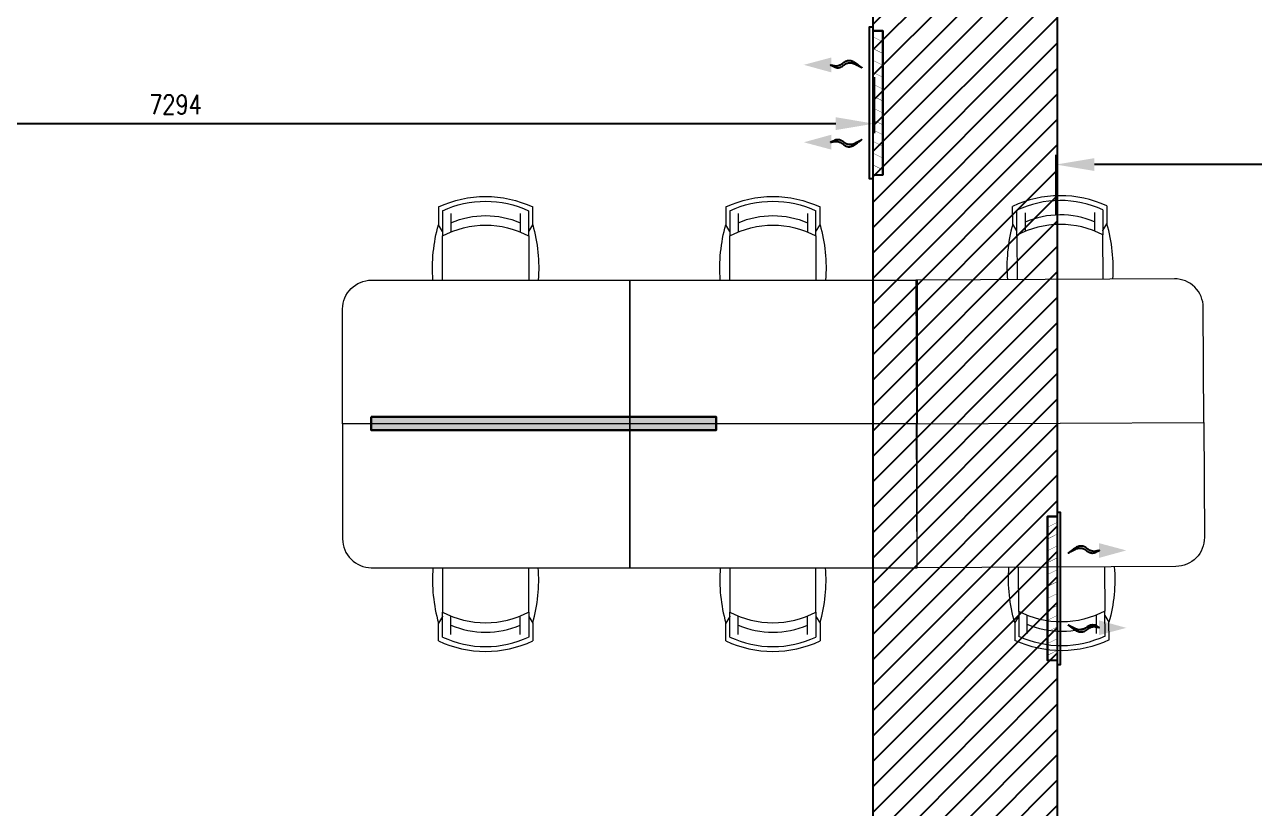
# Model space of a CAD drawing. Header units: millimetres. Extents: x 148480 to 578986, y 39883 to 155062.
# Drawn here: x 225586 to 232006, y 74802 to 78891 of the extents above; entities that cross this region are included whole.
import ezdxf

# ---------------------------------------------------------------- set-up
doc = ezdxf.new("R2010")
doc.units = ezdxf.units.MM
doc.header["$PDMODE"] = 34
doc.header["$PDSIZE"] = -1
doc.linetypes.add('HIDDEN', pattern=[0.375, 0.25, -0.125])
for name, color, linetype in [('EL-6FEET SUSPENDED LIGHT', 230, 'Continuous'), ('Flooring', 44, 'Continuous'), ('Layer4', 6, 'Continuous'), ('M-HVAC ELLIPTICAL DUCT', 6, 'Continuous'), ('M-HVAC-GRIL', 6, 'Continuous'), ('M-HVAC-INSULATION', 8, 'Continuous'), ('M-HVAC-SUPP', 4, 'Continuous'), ('M-HVAC-SUPPLY AIR DUCT', 4, 'Continuous')]:
    doc.layers.add(name, color=color, linetype=linetype)
for name, color, linetype, lineweight in [('ID - MODULAR', 44, 'Continuous', 5), ('KDBS-SIDE THROW GRILLE', 1, 'Continuous', 18), ('M HVAC GRILLE', 6, 'Continuous', 13)]:
    doc.layers.add(name, color=color, linetype=linetype, lineweight=lineweight)
doc.styles.add('HVAC TEXT', font='Romans.shx', dxfattribs={"width": 0.8, "height": 100})
doc.dimstyles.new('HVAC DIM', dxfattribs={"dimtxt": 100, "dimasz": 200, "dimexe": 50, "dimexo": 50, "dimgap": 50, "dimtad": 1, "dimtoh": 1, "dimdec": 0, "dimzin": 0, "dimdsep": 46, "dimtxsty": 'HVAC TEXT', "dimcen": 50, "dimclrd": 7, "dimclre": 7, "dimclrt": 7, "dimadec": 0, "dimazin": 0, "dimtfac": 1, "dimtdec": 0, "dimtofl": 0, "dimtmove": 0, "dimatfit": 3, "dimfxl": 1, "dimtolj": 1, "dimtzin": 0, "dimarcsym": 0})

# ---------------------------------------------------------------- blocks, each defined once
blk = doc.blocks.new('GFC1')
at = {"layer": 'Flooring', "color": 8, "linetype": 'HIDDEN', "ltscale": 1500}
blk.add_arc((300007.7, 78255.1), 12777.8, 229.90697, 79.60318, dxfattribs=at)
at = {"layer": 'ID - MODULAR', "color": 8, "ltscale": 500}
for p, q in [((300378.9, 78925.9), (300378.9, 78832.7)), ((300400.1, 78905.6), (300400.1, 78774.8)), ((300849.8, 78774.8), (300849.8, 78905.6)), ((300870.9, 78832.7), (300870.9, 78925.9)), ((301878.9, 78925.9), (301878.9, 78832.7)), ((301900.1, 78905.6), (301900.1, 78774.8)), ((302349.8, 78774.8), (302349.8, 78905.6)), ((302370.9, 78832.7), (302370.9, 78925.9)), ((303376.7, 78835.3), (303376.3, 78928.4)), ((303398.2, 78777.5), (303397.5, 78908.3)), ((303847.2, 78910.6), (303847.8, 78779.8)), ((303868.2, 78931), (303868.7, 78837.8)), ((300400.1, 78798.5), (300378.9, 78832.7)), ((300400.1, 78796.8), (300400.1, 78798.5)), ((300849.8, 78798.5), (300870.9, 78832.7)), ((300849.8, 78796.8), (300849.8, 78798.5)), ((301900.1, 78798.5), (301878.9, 78832.7)), ((301900.1, 78796.8), (301900.1, 78798.5)), ((302349.8, 78798.5), (302370.9, 78832.7)), ((302349.8, 78796.8), (302349.8, 78798.5)), ((303398.1, 78801.2), (303376.7, 78835.3)), ((303398.1, 78799.5), (303398.1, 78801.2)), ((303398.2, 78777.5), (303399.4, 78546.4)), ((303847.7, 78803.5), (303868.7, 78837.8)), ((303847.7, 78801.8), (303847.7, 78803.5)), ((303849, 78548.7), (303847.8, 78779.8)), ((300400.1, 78543.7), (300400.1, 78774.8)), ((300849.8, 78774.8), (300849.8, 78543.7)), ((301900.1, 78543.7), (301900.1, 78774.8)), ((302349.8, 78774.8), (302349.8, 78543.7)), ((300400.1, 77043.7), (300400.1, 76812.6)), ((300849.8, 76812.6), (300849.8, 77043.7)), ((301900.1, 77043.7), (301900.1, 76812.6)), ((302349.8, 76812.6), (302349.8, 77043.7)), ((303408.3, 76815.4), (303407.1, 77046.5)), ((303856.7, 77048.8), (303857.9, 76817.7)), ((300400.1, 76789), (300378.9, 76754.8)), ((300400.1, 76681.9), (300400.1, 76812.6)), ((300400.1, 76790.7), (300400.1, 76789)), ((300849.8, 76812.6), (300849.8, 76681.9)), ((300849.8, 76790.7), (300849.8, 76789)), ((300849.8, 76789), (300870.9, 76754.8)), ((301900.1, 76789), (301878.9, 76754.8)), ((301900.1, 76681.9), (301900.1, 76812.6)), ((301900.1, 76790.7), (301900.1, 76789)), ((302349.8, 76812.6), (302349.8, 76681.9)), ((302349.8, 76790.7), (302349.8, 76789)), ((302349.8, 76789), (302370.9, 76754.8)), ((303408.4, 76791.7), (303387.4, 76757.4)), ((303408.3, 76815.4), (303408.9, 76684.6)), ((303408.4, 76793.4), (303408.4, 76791.7)), ((303858.6, 76686.9), (303857.9, 76817.7)), ((303858, 76795.7), (303858, 76794)), ((303858, 76794), (303879.4, 76759.9)), ((300378.9, 76661.6), (300378.9, 76754.8)), ((300870.9, 76754.8), (300870.9, 76661.6)), ((301878.9, 76661.6), (301878.9, 76754.8)), ((302370.9, 76754.8), (302370.9, 76661.6)), ((303387.4, 76757.4), (303387.9, 76664.2)), ((303879.9, 76666.8), (303879.4, 76759.9))]:
    blk.add_line(p, q, dxfattribs=at)
at = {"layer": 'ID - MODULAR', "color": 8, "ltscale": 500, "extrusion": (0, 0, -1)}
for p, q in [((300443.9, 78891.7), (300443.9, 78795.3)), ((300806, 78891.7), (300806, 78795.3)), ((301943.9, 78891.7), (301943.9, 78795.3)), ((302306, 78891.7), (302306, 78795.3)), ((303441.4, 78894.6), (303441.9, 78798.2)), ((303803.5, 78896.5), (303804, 78800)), ((300443.9, 76695.8), (300443.9, 76792.2)), ((300806, 76695.8), (300806, 76792.2)), ((301943.9, 76695.8), (301943.9, 76792.2)), ((302306, 76695.8), (302306, 76792.2)), ((303452.6, 76698.7), (303452.2, 76795.2)), ((303814.7, 76700.6), (303814.2, 76797))]:
    blk.add_line(p, q, dxfattribs=at)
at = {"layer": 'ID - MODULAR', "color": 8, "ltscale": 500}
for points in [[(299878.4, 77793.7), (299878.4, 78393.7, -0.414214), (300028.4, 78543.7), (301378.4, 78543.7), (301378.4, 77793.7)], [(304374.5, 77801.4), (304371.5, 78401.4, 0.414214), (304220.7, 78550.7), (302870.7, 78543.7), (302874.6, 77793.7)], [(299878.4, 77793.7), (299878.4, 77193.7, 0.414214), (300028.4, 77043.7), (301378.4, 77043.7), (301378.4, 77793.7)], [(304374.5, 77801.4), (304377.6, 77201.4, -0.414214), (304228.4, 77050.7), (302878.4, 77043.7), (302874.6, 77793.7)]]:
    blk.add_lwpolyline(points, format="xyb", close=True, dxfattribs=at)
for points in [[(301378.4, 77793.7), (301378.4, 78543.7), (302878.4, 78543.7), (302878.4, 77793.7)], [(301378.4, 77793.7), (301378.4, 77043.7), (302878.4, 77043.7), (302878.4, 77793.7)]]:
    blk.add_lwpolyline(points, close=True, dxfattribs=at)
at = {"layer": 'ID - MODULAR', "color": 8, "ltscale": 500, "extrusion": (0, 0, -1)}
for centre, major_axis, start_param, end_param in [((300624.9, 78399.7), (0, -580.8), 2.704257, 3.578932), ((300624.9, 78424.7), (0, 530.9), 5.845838, 6.720513), ((302124.9, 78399.7), (0, -580.8), 2.704257, 3.578932), ((302124.9, 78424.7), (0, 530.9), 5.845838, 6.720513), ((300624.9, 78349.8), (0, -480.9), 2.65511, 3.628104), ((300624.9, 78424.7), (0, 455.9), 5.8748, 6.691551), ((302124.9, 78349.8), (0, -480.9), 2.65511, 3.628104), ((302124.9, 78424.7), (0, 455.9), 5.8748, 6.691551), ((301186.1, 78605.4), (0, -838.5), 1.49727, 1.845387), ((300063.8, 78605.4), (0, -838.5), 4.437818, 4.785935), ((302686.1, 78605.4), (0, -838.5), 1.49727, 1.845387), ((301563.8, 78605.4), (0, -838.5), 4.437818, 4.785935), ((304193.4, 76988.9), (-4.3, 838.5), 4.437818, 4.785935), ((303071.1, 76983.1), (-4.3, 838.5), 1.49727, 1.845387), ((303630.9, 77241.6), (-2.5, 480.9), 2.65511, 3.628104), ((303631.3, 77166.7), (2.3, -455.9), 5.8748, 6.691551), ((303631.2, 77191.6), (-3, 580.8), 2.704257, 3.578932), ((303631.3, 77166.7), (2.7, -530.8), 5.845838, 6.720513)]:
    blk.add_ellipse(centre, major_axis=major_axis, ratio=1, start_param=start_param, end_param=end_param, dxfattribs=at)
at = {"layer": 'ID - MODULAR', "color": 8, "ltscale": 500}
for centre, major_axis, start_param, end_param in [((303624.9, 78403.6), (3, -580.8), 2.704257, 3.578932), ((303624.8, 78428.5), (-2.7, 530.8), 5.845838, 6.720513), ((303625.2, 78353.6), (2.5, -480.9), 2.65511, 3.628104), ((303624.8, 78428.5), (-2.3, 455.9), 5.8748, 6.691551), ((304185, 78612.1), (4.3, -838.5), 4.437818, 4.785935), ((303062.8, 78606.3), (4.3, -838.5), 1.49727, 1.845387), ((301186.1, 76982.1), (0, 838.5), 1.49727, 1.845387), ((300063.8, 76982.1), (0, 838.5), 4.437818, 4.785935), ((302686.1, 76982.1), (0, 838.5), 1.49727, 1.845387), ((301563.8, 76982.1), (0, 838.5), 4.437818, 4.785935), ((300624.9, 77237.7), (0, 480.9), 2.65511, 3.628104), ((302124.9, 77237.7), (0, 480.9), 2.65511, 3.628104), ((300624.9, 77162.8), (0, -455.9), 5.8748, 6.691551), ((302124.9, 77162.8), (0, -455.9), 5.8748, 6.691551), ((300624.9, 77187.8), (0, 580.8), 2.704257, 3.578932), ((300624.9, 77162.8), (0, -530.9), 5.845838, 6.720513), ((302124.9, 77187.8), (0, 580.8), 2.704257, 3.578932), ((302124.9, 77162.8), (0, -530.9), 5.845838, 6.720513)]:
    blk.add_ellipse(centre, major_axis=major_axis, ratio=1, start_param=start_param, end_param=end_param, dxfattribs=at)
blk = doc.blocks.new('RAAAA')
at = {"linetype": 'Continuous', "ltscale": 1000}
for points in [[(363, 0, 0), (363, 0, 0), (364, 0, 0), (364, 0, 0), (365, 0, 0), (366, 0, 0), (367, -1, 0), (368, -1, 0), (369, -1, 0), (371, -1, 0), (373, -2, 0), (374, -2, 0), (377, -2, 0), (379, -3, 0), (381, -3, 0), (384, -4, 0), (387, -4, 0), (390, -5, 0), (393, -5, 0), (397, -6, 0), (400, -6, 0), (404, -7, 0), (408, -8, 0), (412, -8, 0), (416, -9, 0), (421, -10, 0), (421, -10, 0), (425, -11, 0), (430, -11, 0), (435, -11, 0), (439, -11, 0), (444, -11, 0), (449, -11, 0), (454, -10, 0), (459, -10, 0), (464, -9, 0), (468, -7, 0), (473, -6, 0), (478, -4, 0), (483, -2, 0), (488, 0, 0), (494, 2, 0), (499, 4, 0), (504, 7, 0), (509, 10, 0), (514, 13, 0), (519, 16, 0), (525, 20, 0), (530, 24, 0), (535, 28, 0), (541, 32, 0), (546, 36, 0), (546, 36, 0), (552, 40, 0), (557, 44, 0), (563, 48, 0), (568, 51, 0), (574, 54, 0), (580, 56, 0), (586, 58, 0), (592, 60, 0), (598, 61, 0), (604, 62, 0), (610, 62, 0), (616, 62, 0), (622, 62, 0), (628, 61, 0), (635, 60, 0), (641, 59, 0), (648, 57, 0), (654, 55, 0), (661, 52, 0), (668, 49, 0), (675, 46, 0), (681, 42, 0), (688, 38, 0), (695, 33, 0), (702, 28, 0), (702, 28, 0), (709, 23, 0), (716, 19, 0), (722, 14, 0), (728, 10, 0), (734, 5, 0), (740, 1, 0), (745, -2, 0), (750, -6, 0), (755, -9, 0), (759, -13, 0), (763, -15, 0), (767, -18, 0), (771, -21, 0), (774, -23, 0), (777, -25, 0), (779, -27, 0), (782, -29, 0), (784, -31, 0), (786, -32, 0), (787, -33, 0), (789, -34, 0), (790, -35, 0), (790, -35, 0), (791, -35, 0), (791, -36, 0)], [(363, 0, 0), (363, 0, 0), (364, 0, 0), (364, 0, 0), (365, -1, 0), (366, -1, 0), (367, -2, 0), (368, -2, 0), (369, -3, 0), (371, -4, 0), (373, -5, 0), (374, -5, 0), (377, -6, 0), (379, -8, 0), (381, -9, 0), (384, -10, 0), (387, -12, 0), (390, -13, 0), (393, -15, 0), (397, -16, 0), (400, -18, 0), (404, -20, 0), (408, -22, 0), (412, -24, 0), (416, -26, 0), (421, -28, 0), (421, -28, 0), (425, -30, 0), (430, -32, 0), (435, -34, 0), (439, -35, 0), (444, -36, 0), (449, -37, 0), (454, -37, 0), (459, -38, 0), (464, -38, 0), (468, -37, 0), (473, -37, 0), (478, -36, 0), (483, -35, 0), (488, -33, 0), (494, -32, 0), (499, -30, 0), (504, -28, 0), (509, -25, 0), (514, -22, 0), (519, -19, 0), (525, -16, 0), (530, -13, 0), (535, -9, 0), (541, -5, 0), (546, 0, 0), (546, 0, 0), (552, 4, 0), (557, 8, 0), (563, 12, 0), (568, 15, 0), (574, 18, 0), (580, 21, 0), (586, 23, 0), (592, 25, 0), (598, 27, 0), (604, 28, 0), (610, 29, 0), (616, 30, 0), (622, 30, 0), (628, 31, 0), (635, 30, 0), (641, 30, 0), (648, 29, 0), (654, 28, 0), (661, 26, 0), (668, 24, 0), (675, 22, 0), (681, 20, 0), (688, 17, 0), (695, 14, 0), (702, 10, 0), (702, 10, 0), (709, 7, 0), (716, 3, 0), (722, 0, 0), (728, -3, 0), (734, -6, 0), (740, -9, 0), (745, -12, 0), (750, -14, 0), (755, -17, 0), (759, -19, 0), (763, -21, 0), (767, -23, 0), (771, -25, 0), (774, -27, 0), (777, -28, 0), (779, -30, 0), (782, -31, 0), (784, -32, 0), (786, -33, 0), (787, -34, 0), (789, -34, 0), (790, -35, 0), (790, -35, 0), (791, -35, 0), (791, -36, 0)]]:
    blk.add_polyline3d(points, dxfattribs=at)
blk.add_solid([(373, 101), (0, 0), (373, -101)], dxfattribs=at)
blk = doc.blocks.new('600X200 SIDE THROW GRILLE')
at = {"layer": 'M-HVAC-GRIL', "linetype": 'ByBlock'}
blk.add_lwpolyline([(375, -5), (396.4, -5), (396.4, 12.1), (-396.4, 12.1), (-396.4, -5), (-375, -5), (375, -5), (375, -56.4), (-375, -56.4), (-375, -5), (-375, -56.4), (375, -56.4), (375, -56.4)], dxfattribs=at)
at = {"layer": 'M-HVAC-GRIL', "lineweight": 0, "const_width": 1.71}
for points in [[(-364.6, -8.9), (-343.2, -8.9), (-321.8, -51.7), (-300.3, -51.7)], [(-303.2, -8.9), (-281.8, -8.9), (-260.3, -51.7), (-238.9, -51.7)], [(-241.8, -8.9), (-220.3, -8.9), (-198.9, -51.7), (-177.5, -51.7)], [(-179.6, -8.9), (-158.2, -8.9), (-136.8, -51.7), (-115.3, -51.7)], [(-117.5, -8.9), (-96, -8.9), (-74.6, -51.7), (-53.2, -51.7)], [(-55.3, -8.9), (-33.9, -8.9), (-12.5, -51.7), (9, -51.7)], [(6.8, -8.9), (28.2, -8.9), (49.7, -51.7), (71.1, -51.7)], [(69, -8.9), (90.4, -8.9), (111.8, -51.7), (133.2, -51.7)], [(120.6, -8.9), (142.1, -8.9), (163.5, -51.7), (184.9, -51.7)], [(180.8, -8.9), (202.2, -8.9), (223.6, -51.7), (245.1, -51.7)], [(242.2, -8.9), (263.6, -8.9), (285.1, -51.7), (306.5, -51.7)], [(303.6, -8.9), (325.1, -8.9), (346.5, -51.7), (367.9, -51.7)]]:
    blk.add_lwpolyline(points, dxfattribs=at)
at = {"layer": 'M-HVAC-SUPP'}
for p, xscale, yscale, zscale, rotation in [((-198.5, 355.3), -0.3839999997941415, 0.3839999997941436, 0.3839999997941436, 90.2028781887322), ((205.5, 355.3), 0.3839999997941415, 0.3839999997941415, 0.3839999997941415, 269.7971218112675)]:
    blk.add_blockref('RAAAA', p, dxfattribs=dict(at, xscale=xscale, yscale=yscale, zscale=zscale, rotation=rotation))
blk = doc.blocks.new('jyfhg')
at = {"layer": 'KDBS-SIDE THROW GRILLE', "xscale": -1, "rotation": 90.00000000000006}
blk.add_blockref('600X200 SIDE THROW GRILLE', (-100, -325), dxfattribs=at)
blk = doc.blocks.new('EL-4FEET LHT')
at = {"layer": 'EL-6FEET SUSPENDED LIGHT'}
h = blk.add_hatch(color=8, dxfattribs=at)
h.set_gradient(color1=(128, 128, 128), color2=(122, 122, 122), one_color=1, tint=0.48)
h.paths.add_polyline_path([(1864094.1, -166721.5), (1864094.1, -166791.5), (1865894.1, -166791.5), (1865894.1, -166721.5)])
at = {"layer": 'EL-6FEET SUSPENDED LIGHT', "color": 8}
for points in [[(1864094.1, -166721.5), (1865894.1, -166721.5), (1865894.1, -166791.5), (1864094.1, -166791.5)], [(1864094.1, -166721.5), (1864094.1, -166791.5), (1865894.1, -166791.5), (1865894.1, -166721.5)]]:
    blk.add_lwpolyline(points, close=True, dxfattribs=at)
blk = doc.blocks.new('*D218')
at = {"layer": 'DEFPOINTS', "color": 0, "linetype": 'Continuous'}
for p in [(222726.3, 78666.2), (230020.6, 78666.2), (230020.6, 78374.2)]:
    blk.add_point(p, dxfattribs=at)
at = {"layer": 'M-HVAC-SUPPLY AIR DUCT', "color": 7, "linetype": 'Continuous', "lineweight": -2}
for p, q in [((222726.3, 78616.2), (222726.3, 78324.2)), ((230020.6, 78616.2), (230020.6, 78324.2)), ((222926.3, 78374.2), (229820.6, 78374.2))]:
    blk.add_line(p, q, dxfattribs=at)
at = {"layer": 'M-HVAC-SUPPLY AIR DUCT', "color": 7, "linetype": 'Continuous'}
for points in [[(222926.3, 78407.6), (222926.3, 78340.9), (222726.3, 78374.2)], [(229820.6, 78340.9), (229820.6, 78407.6), (230020.6, 78374.2)]]:
    blk.add_solid(points, dxfattribs=at)
at = {"layer": 'M-HVAC-SUPPLY AIR DUCT', "color": 7, "linetype": 'Continuous', "insert": (226373.5, 78474.2), "char_height": 100, "attachment_point": 5, "style": 'HVAC TEXT'}
blk.add_mtext('\\A1;7294', dxfattribs=at)
blk = doc.blocks.new('*D220')
at = {"layer": 'DEFPOINTS', "color": 0, "linetype": 'Continuous'}
for p in [(230970.6, 78160.9), (230970.6, 77848), (237420.9, 77850.3)]:
    blk.add_point(p, dxfattribs=at)
at = {"layer": 'M-HVAC-SUPPLY AIR DUCT', "color": 7, "linetype": 'Continuous', "lineweight": -2}
for p, q in [((230970.6, 77898), (230970.6, 78210.9)), ((237420.9, 77900.3), (237420.9, 78210.9)), ((237220.9, 78160.9), (231170.6, 78160.9))]:
    blk.add_line(p, q, dxfattribs=at)
at = {"layer": 'M-HVAC-SUPPLY AIR DUCT', "color": 7, "linetype": 'Continuous'}
for points in [[(231170.6, 78194.2), (231170.6, 78127.6), (230970.6, 78160.9)], [(237220.9, 78127.6), (237220.9, 78194.2), (237420.9, 78160.9)]]:
    blk.add_solid(points, dxfattribs=at)
at = {"layer": 'M-HVAC-SUPPLY AIR DUCT', "color": 7, "linetype": 'Continuous', "insert": (234195.8, 78260.9), "char_height": 100, "attachment_point": 5, "style": 'HVAC TEXT'}
blk.add_mtext('\\A1;6450', dxfattribs=at)

msp = doc.modelspace()

# ---------------------------------------------------------------- block references
at = {"layer": 'Layer4', "linetype": 'Continuous', "rotation": 360}
msp.add_blockref('GFC1', (-72632.4, -986), dxfattribs=at)

# ---------------------------------------------------------------- next in the draw order: hatches: boundary and pattern name
at = {"layer": 'M-HVAC-INSULATION'}
h = msp.add_hatch(dxfattribs=at)
h.set_pattern_fill('ANSI31', color=26, scale=750, angle=180, style=0)
h.set_pattern_definition([(225, (811127.6, 15256.2), (66.29126, -66.29126), [])])
h.paths.add_polyline_path([(230014.1, 83116.5), (230977.1, 83116.5), (230977.1, 71494.6), (230014.1, 71494.6)])

# ---------------------------------------------------------------- next in the draw order: linework, layer by layer
at = {"layer": 'M-HVAC ELLIPTICAL DUCT', "linetype": 'Continuous'}
for p, q in [((230014.1, 86116.5), (230014.1, 71494.6)), ((230977.1, 86116.5), (230977.1, 71494.6))]:
    msp.add_line(p, q, dxfattribs=at)

# ---------------------------------------------------------------- next in the draw order: block references
at = {"layer": 'EL-6FEET SUSPENDED LIGHT', "color": 2, "rotation": 360}
msp.add_blockref('EL-4FEET LHT', (-1636698.1, 243566.4), dxfattribs=at)
at = {"layer": 'M HVAC GRILLE', "color": 0, "rotation": 360}
msp.add_blockref('jyfhg', (230109.1, 78807.6), dxfattribs=at)
at = {"layer": 'M HVAC GRILLE', "color": 0, "xscale": -1}
msp.add_blockref('jyfhg', (230882.1, 76274.4), dxfattribs=at)

# ---------------------------------------------------------------- next in the draw order: dimensions: what is measured, and where the dimension line sits
at = {"layer": 'M-HVAC-SUPPLY AIR DUCT', "linetype": 'Continuous'}
for base, p1, p2, picture, middle in [((230020.6, 78374.2), (222726.3, 78666.2), (230020.6, 78666.2), '*D218', (226373.5, 78474.2)), ((230970.6, 78160.9), (237420.9, 77850.3), (230970.6, 77848), '*D220', (234195.8, 78260.9))]:
    dim = msp.add_linear_dim(base=base, p1=p1, p2=p2, dimstyle='HVAC DIM', dxfattribs=at)
    dim.commit()
    dim.dimension.update_dxf_attribs({"geometry": picture, "text_midpoint": middle})

doc.saveas('drawing.dxf')
